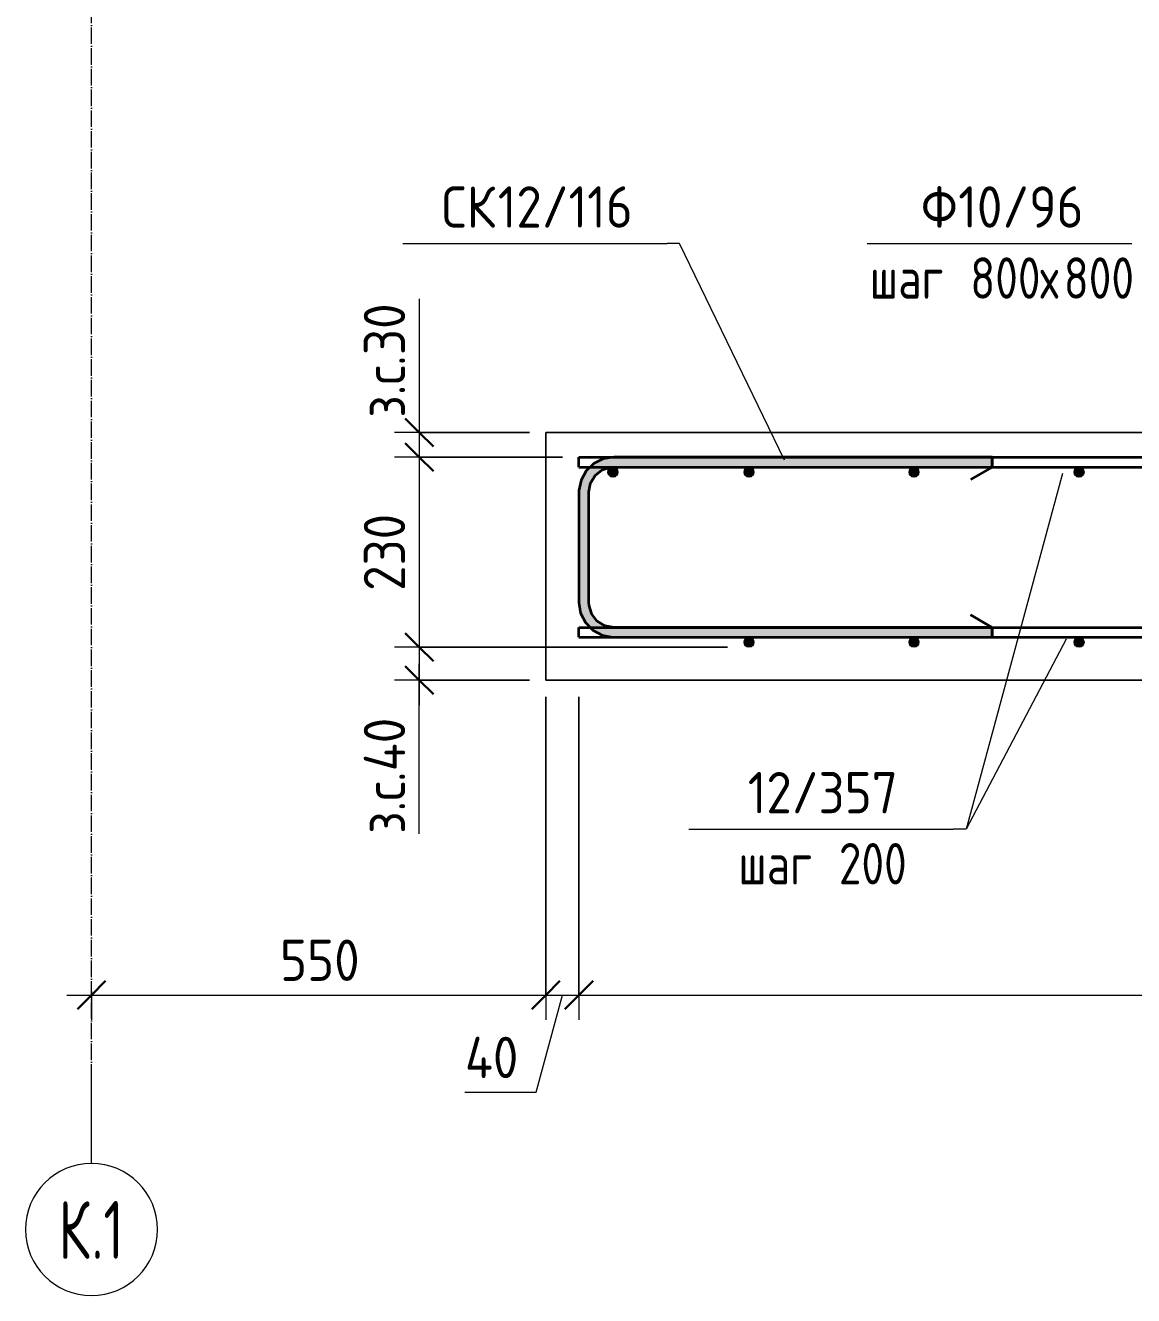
# Model space of a CAD drawing. Header units: millimetres. Extents: x 40349 to 61836, y -34600 to -479.
# Drawn here: x 46027 to 47368, y -3765 to -2227 of the extents above; entities that cross this region are included whole.
import ezdxf

# ---------------------------------------------------------------- set-up
doc = ezdxf.new("R2010")
doc.units = ezdxf.units.MM
doc.linetypes.add('02 Штрихпунктирная _20 мм_', pattern=[25, 20, -2.5, 0, -2.5])
for name, color, linetype, lineweight in [('AA_Dim', 7, 'Continuous', 9), ('AA_Dim-20', 7, 'Continuous', 9), ('AA_Vinoska', 7, 'Continuous', 9), ('KR_Armatura', 7, 'Continuous', 20), ('KR_Armatura_Tonkie', 7, 'Continuous', 20), ('KR_Fundament', 7, 'Continuous', 20), ('Оси', 7, 'Continuous', 9)]:
    doc.layers.add(name, color=color, linetype=linetype, lineweight=lineweight)
doc.styles.add('ISOCPEUR', font='isocpeur.TTF', dxfattribs={"width": 0.9, "height": 50})
doc.styles.add('ISOCPEUR_1', font='isocpeur.TTF', dxfattribs={"width": 0.8, "height": 50})
doc.styles.add('ISOCPEUR_2', font='isocpeur.TTF', dxfattribs={"width": 0.7, "height": 70})
doc.dimstyles.new('00_Точн_3_знака__прозр_', dxfattribs={"dimscale": 304.8, "dimtxt": 50.137748, "dimasz": 0.111549, "dimexe": 0.098425, "dimexo": 0.065617, "dimgap": 0.006562, "dimtad": 1, "dimdec": 3, "dimrnd": 0.001, "dimdsep": 46, "dimtxsty": 'ISOCPEUR', "dimblk1": 'OBLIQUE', "dimblk2": 'OBLIQUE', "dimsah": 1, "dimcen": 0.09, "dimdle": 0.098425, "dimazin": 0, "dimtfac": 1, "dimtdec": 4, "dimtix": 1, "dimtmove": 1, "dimatfit": 3, "dimfxl": 1, "dimtvp": 1, "dimtolj": 1, "dimtzin": 0, "dimlwd": 18, "dimlwe": 18, "dimarcsym": 2})
doc.dimstyles.new('00_Точн_3_знака__прозр__1', dxfattribs={"dimscale": 304.8, "dimtxt": 50.137748, "dimasz": 0.111549, "dimexe": 0.098425, "dimexo": 0.065617, "dimgap": 0.006562, "dimtad": 1, "dimdec": 3, "dimrnd": 0.001, "dimdsep": 46, "dimtxsty": 'ISOCPEUR', "dimblk1": 'OBLIQUE', "dimblk2": 'OBLIQUE', "dimsah": 1, "dimcen": 0.09, "dimdle": 0.098425, "dimazin": 0, "dimtfac": 1, "dimtdec": 4, "dimtix": 1, "dimtmove": 0, "dimatfit": 3, "dimfxl": 1, "dimtvp": 1, "dimtolj": 1, "dimtzin": 0, "dimlwd": 18, "dimlwe": 18, "dimarcsym": 2})

# ---------------------------------------------------------------- blocks, each defined once
blk = doc.blocks.new('350_Стержень П торец СК-СГ _НесАрм_РабПлоск_ - 350_Стержень П торец СК-СГ _НесАрм_РабПлоск_-3803741-Разрез 2 Арм')
at = {"layer": 'KR_Armatura_Tonkie', "lineweight": 35}
for points in [[(31656.8, -2792), (31667, -2792), (31668.2, -2783.7), (31671, -2777), (31675.8, -2770.8), (31682, -2766), (31689.2, -2763), (31697, -2761.8), (31697, -2750), (31685.4, -2751.7), (31675.6, -2755.9), (31666.9, -2762.8), (31660.4, -2771.5), (31656.3, -2781.8), (31655.2, -2792), (31656.3, -2792)], [(31945.3, -2762), (32155, -2761.8), (32155, -2750), (31697, -2750.2), (31697, -2762), (31791.2, -2762)], [(31655.8, -2926), (31667, -2926), (31666.8, -2792), (31655, -2792), (31655.2, -2926)], [(31697, -2968), (31697, -2956), (31688.7, -2954.8), (31682, -2952), (31675.6, -2947), (31671, -2941), (31668, -2933.8), (31666.8, -2926), (31655, -2926), (31656.4, -2936.9), (31660.6, -2947), (31667.3, -2955.7), (31676, -2962.4), (31686.1, -2966.6), (31690.9, -2967.2)], [(32155, -2968), (32155, -2956), (31697, -2956.2), (31697, -2968), (31945.3, -2968)]]:
    blk.add_hatch(color=256, dxfattribs=at).paths.add_polyline_path(points)
for p, q in [((32155, -2750), (31697, -2750)), ((32155, -2762), (32155, -2750)), ((32155, -2750), (32155, -2762)), ((31697, -2762), (32155, -2762)), ((32155, -2762), (32129, -2777)), ((31655, -2792), (31655, -2926)), ((31667, -2926), (31667, -2792)), ((32155, -2956), (32129, -2941)), ((32155, -2956), (31697, -2956)), ((32155, -2956), (32155, -2968)), ((32155, -2968), (32155, -2956)), ((31697, -2968), (32155, -2968))]:
    blk.add_line(p, q, dxfattribs=at)
at = {"layer": 'KR_Armatura_Tonkie', "lineweight": 35, "flags": 128}
for points in [[(31697, -2750), (31684.3, -2752), (31672.8, -2757.7), (31663.6, -2766.6), (31657.5, -2777.9), (31655, -2790.5), (31655, -2792)], [(31667, -2792), (31669, -2781.3), (31674.6, -2772.1), (31683.1, -2765.4), (31693.5, -2762.2), (31697, -2762)], [(31655, -2926), (31657, -2938.7), (31662.7, -2950.2), (31671.6, -2959.4), (31682.9, -2965.5), (31695.5, -2968), (31697, -2968)], [(31697, -2956), (31686.3, -2954), (31677.1, -2948.4), (31670.4, -2939.9), (31667.2, -2929.5), (31667, -2926)]]:
    blk.add_lwpolyline(points, dxfattribs=at)
blk = doc.blocks.new('Ось сетки - d_4мм-2765513-Разрез 2 Арм')
at = {"layer": 'Оси'}
for start, end in [(0, 180), (0, 180), (180, 360), (180, 360)]:
    blk.add_arc((31065, -3684.8), 80, start, end, dxfattribs=at)
blk = doc.blocks.new('DIMBLOCK36-Разрез 2 Арм')
at = {"layer": 'AA_Dim-20', "lineweight": 18}
for p, q in [((46504, -2558.3), (46504, -2722.1)), ((46504, -2690), (46504, -2750)), ((46637.2, -2720), (46474, -2720)), ((46504, -2720), (46637.2, -2720)), ((46504, -2722.1), (46504, -2735)), ((46677.2, -2750), (46474, -2750)), ((46504, -2750), (46677.2, -2750))]:
    blk.add_line(p, q, dxfattribs=at)
at = {"layer": 'AA_Dim-20', "lineweight": 30}
for p, q in [((46504, -2720), (46487, -2703)), ((46504, -2720), (46521, -2737)), ((46504, -2750), (46487, -2733)), ((46504, -2750), (46521, -2767))]:
    blk.add_line(p, q, dxfattribs=at)
at = {"layer": 'AA_Dim-20', "color": 0, "lineweight": 18, "insert": (46436.8, -2702.1), "char_height": 50, "width": 172.55, "attachment_point": 1, "rotation": 90, "line_spacing_factor": 1.135194, "style": 'ISOCPEUR'}
blk.add_mtext('з.с.30', dxfattribs=at)
blk = doc.blocks.new('_Oblique')
at = {"color": 0, "linetype": 'ByBlock', "lineweight": -2}
blk.add_line((-0.5, -0.5), (0.5, 0.5), dxfattribs=at)
blk = doc.blocks.new('DIMBLOCK37-Разрез 2 Арм')
at = {"layer": 'AA_Dim-20', "lineweight": 30}
for p, q in [((46504, -2750), (46487, -2733)), ((46504, -2750), (46521, -2767)), ((46504, -2980), (46487, -2963)), ((46504, -2980), (46521, -2997))]:
    blk.add_line(p, q, dxfattribs=at)
at = {"layer": 'AA_Dim-20', "lineweight": 18}
for p, q in [((46677.2, -2750), (46474, -2750)), ((46504, -2750), (46504, -2980)), ((46504, -2750), (46677.2, -2750)), ((46877, -2980), (46474, -2980)), ((46504, -2980), (46877, -2980))]:
    blk.add_line(p, q, dxfattribs=at)
at = {"layer": 'AA_Dim-20', "color": 0, "lineweight": 18, "insert": (46436.8, -2911.8), "char_height": 50, "width": 112.384, "attachment_point": 1, "rotation": 90, "line_spacing_factor": 1.135194, "style": 'ISOCPEUR'}
blk.add_mtext('230', dxfattribs=at)
blk = doc.blocks.new('DIMBLOCK38-Разрез 2 Арм')
at = {"layer": 'AA_Dim-20', "lineweight": 30}
for p, q in [((46504, -2980), (46487, -2963)), ((46504, -2980), (46521, -2997)), ((46504, -3020), (46487, -3003)), ((46504, -3020), (46521, -3037))]:
    blk.add_line(p, q, dxfattribs=at)
at = {"layer": 'AA_Dim-20', "lineweight": 18}
for p, q in [((46877, -2980), (46474, -2980)), ((46504, -2980), (46504, -3050)), ((46504, -2980), (46877, -2980)), ((46504, -3038.3), (46504, -3000)), ((46637.2, -3020), (46474, -3020)), ((46504, -3020), (46637.2, -3020)), ((46504, -3205.8), (46504, -3038.3))]:
    blk.add_line(p, q, dxfattribs=at)
at = {"layer": 'AA_Dim-20', "color": 0, "lineweight": 18, "insert": (46436.8, -3205.8), "char_height": 50, "width": 177.09, "attachment_point": 1, "rotation": 90, "line_spacing_factor": 1.135194, "style": 'ISOCPEUR'}
blk.add_mtext('з.с.40', dxfattribs=at)
blk = doc.blocks.new('042_М_Арматуры - Диам длина поз _ Комментарий-2260297-Разрез 2 Арм')
at = {"layer": 'AA_Vinoska'}
blk.add_line((32596.7, -704), (32916.7, -704), dxfattribs=at)
blk = doc.blocks.new('DIMBLOCK49-Разрез 2 Арм')
at = {"layer": 'AA_Dim-20', "lineweight": 18}
for p, q in [((46657.2, -3040), (46657.2, -3431)), ((46657.2, -3401), (46657.2, -3040)), ((46107.2, -3396.9), (46107.2, -3431)), ((46107.2, -3401), (46107.2, -3396.9)), ((46077.2, -3401), (46657.2, -3401))]:
    blk.add_line(p, q, dxfattribs=at)
at = {"layer": 'AA_Dim-20', "lineweight": 30}
for p, q in [((46107.2, -3401), (46124.2, -3384)), ((46657.2, -3401), (46674.2, -3384)), ((46107.2, -3401), (46090.2, -3418)), ((46657.2, -3401), (46640.2, -3418))]:
    blk.add_line(p, q, dxfattribs=at)
at = {"layer": 'AA_Dim-20', "color": 0, "lineweight": 18, "insert": (46335.4, -3333.9), "char_height": 50, "width": 112.384, "attachment_point": 1, "line_spacing_factor": 1.135194, "style": 'ISOCPEUR'}
blk.add_mtext('550', dxfattribs=at)
blk = doc.blocks.new('DIMBLOCK50-Разрез 2 Арм')
at = {"layer": 'AA_Dim-20', "lineweight": 18}
for p, q in [((46657.2, -3040), (46657.2, -3431)), ((46657.2, -3401), (46657.2, -3040)), ((46697.2, -3040), (46697.2, -3431)), ((46697.2, -3401), (46697.2, -3040)), ((46645.4, -3518.6), (46677.2, -3401)), ((46657.2, -3401), (46697.2, -3401)), ((46559.2, -3518.6), (46645.4, -3518.6))]:
    blk.add_line(p, q, dxfattribs=at)
at = {"layer": 'AA_Dim-20', "lineweight": 30}
for p, q in [((46657.2, -3401), (46674.2, -3384)), ((46697.2, -3401), (46714.2, -3384)), ((46657.2, -3401), (46640.2, -3418)), ((46697.2, -3401), (46680.2, -3418))]:
    blk.add_line(p, q, dxfattribs=at)
at = {"layer": 'AA_Dim-20', "color": 0, "lineweight": 18, "insert": (46559.2, -3451.5), "char_height": 50, "width": 79.464, "attachment_point": 1, "line_spacing_factor": 1.135194, "style": 'ISOCPEUR'}
blk.add_mtext('40', dxfattribs=at)
blk = doc.blocks.new('DIMBLOCK51-Разрез 2 Арм')
at = {"layer": 'AA_Dim-20', "lineweight": 18}
for p, q in [((46697.2, -3040), (46697.2, -3431)), ((46697.2, -3401), (46697.2, -3040)), ((48267.2, -3040), (48267.2, -3431)), ((48267.2, -3401), (48267.2, -3040)), ((46697.2, -3401), (48267.2, -3401))]:
    blk.add_line(p, q, dxfattribs=at)
at = {"layer": 'AA_Dim-20', "lineweight": 30}
for p, q in [((46697.2, -3401), (46714.2, -3384)), ((48267.2, -3401), (48284.2, -3384)), ((46697.2, -3401), (46680.2, -3418)), ((48267.2, -3401), (48250.2, -3418))]:
    blk.add_line(p, q, dxfattribs=at)
at = {"layer": 'AA_Dim-20', "color": 0, "lineweight": 18, "insert": (47424.5, -3333.9), "char_height": 50, "width": 138.494, "attachment_point": 1, "line_spacing_factor": 1.135194, "style": 'ISOCPEUR'}
blk.add_mtext('1570', dxfattribs=at)

msp = doc.modelspace()

# ---------------------------------------------------------------- hatches: boundary and pattern name
at = {"layer": 'KR_Armatura'}
h = msp.add_hatch(color=256, dxfattribs=at)
edge = h.paths.add_edge_path()
edge.add_arc((46738.2372, -2768), 6, 0, 360)
for points in [[(46741.2372, -2773.1962), (46744.2372, -2768), (46741.2372, -2762.8038), (46735.2372, -2762.8038), (46732.2372, -2768), (46735.2372, -2773.1962)], [(46899.9872, -2773.1962), (46905.9872, -2773.1962), (46908.9872, -2768), (46905.9872, -2762.8038), (46899.9872, -2762.8038), (46896.9872, -2768)], [(47099.7372, -2773.1962), (47105.7372, -2773.1962), (47108.7372, -2768), (47105.7372, -2762.8038), (47099.7372, -2762.8038), (47096.7372, -2768)], [(47299.4872, -2773.1962), (47305.4872, -2773.1962), (47308.4872, -2768), (47305.4872, -2762.8038), (47299.4872, -2762.8038), (47296.4872, -2768)], [(46899.9872, -2979.1962), (46905.9872, -2979.1962), (46908.9872, -2974), (46905.9872, -2968.8038), (46899.9872, -2968.8038), (46896.9872, -2974)], [(47099.7372, -2979.1962), (47105.7372, -2979.1962), (47108.7372, -2974), (47105.7372, -2968.8038), (47099.7372, -2968.8038), (47096.7372, -2974)], [(47299.4872, -2979.1962), (47305.4872, -2979.1962), (47308.4872, -2974), (47305.4872, -2968.8038), (47299.4872, -2968.8038), (47296.4872, -2974)]]:
    msp.add_hatch(color=256, dxfattribs=at).paths.add_polyline_path(points)
h = msp.add_hatch(color=256, dxfattribs=at)
edge = h.paths.add_edge_path()
edge.add_arc((46902.9872, -2768), 6, 0, 360)
h = msp.add_hatch(color=256, dxfattribs=at)
edge = h.paths.add_edge_path()
edge.add_arc((47102.7372, -2768), 6, 0, 360)
h = msp.add_hatch(color=256, dxfattribs=at)
edge = h.paths.add_edge_path()
edge.add_arc((47302.4872, -2768), 6, 0, 360)
h = msp.add_hatch(color=256, dxfattribs=at)
edge = h.paths.add_edge_path()
edge.add_arc((46902.9872, -2974), 6, 0, 360)
h = msp.add_hatch(color=256, dxfattribs=at)
edge = h.paths.add_edge_path()
edge.add_arc((47102.7372, -2974), 6, 0, 360)
h = msp.add_hatch(color=256, dxfattribs=at)
edge = h.paths.add_edge_path()
edge.add_arc((47302.4872, -2974), 6, 0, 360)

# ---------------------------------------------------------------- linework, layer by layer
at = {"layer": 'AA_Vinoska'}
for p, q in [((46818.9886, -2491.1508), (46804.0197, -2491.1508)), ((46946.059, -2753.7487), (46818.9886, -2491.1508)), ((47282.6016, -2769.7588), (47165.7411, -3200.0531)), ((47287.0344, -2970.2719), (47166.0249, -3200.0531)), ((47165.7411, -3200.0531), (47149.9632, -3200.0531)), ((47166.0249, -3200.0531), (47149.9632, -3200.0531))]:
    msp.add_line(p, q, dxfattribs=at)
at = {"layer": 'KR_Armatura'}
for p, q in [((46735.2372, -2762.8038), (46732.2372, -2768)), ((46741.2372, -2762.8038), (46735.2372, -2762.8038)), ((46744.2372, -2768), (46741.2372, -2762.8038)), ((46899.9872, -2762.8038), (46896.9872, -2768)), ((46905.9872, -2762.8038), (46899.9872, -2762.8038)), ((46908.9872, -2768), (46905.9872, -2762.8038)), ((47099.7372, -2762.8038), (47096.7372, -2768)), ((47105.7372, -2762.8038), (47099.7372, -2762.8038)), ((47108.7372, -2768), (47105.7372, -2762.8038)), ((47299.4872, -2762.8038), (47296.4872, -2768)), ((47305.4872, -2762.8038), (47299.4872, -2762.8038)), ((47308.4872, -2768), (47305.4872, -2762.8038)), ((46732.2372, -2768), (46735.2372, -2773.1962)), ((46735.2372, -2773.1962), (46741.2372, -2773.1962)), ((46741.2372, -2773.1962), (46744.2372, -2768)), ((46896.9872, -2768), (46899.9872, -2773.1962)), ((46899.9872, -2773.1962), (46905.9872, -2773.1962)), ((46905.9872, -2773.1962), (46908.9872, -2768)), ((47096.7372, -2768), (47099.7372, -2773.1962)), ((47099.7372, -2773.1962), (47105.7372, -2773.1962)), ((47105.7372, -2773.1962), (47108.7372, -2768)), ((47296.4872, -2768), (47299.4872, -2773.1962)), ((47299.4872, -2773.1962), (47305.4872, -2773.1962)), ((47305.4872, -2773.1962), (47308.4872, -2768)), ((46899.9872, -2968.8038), (46896.9872, -2974)), ((46896.9872, -2974), (46899.9872, -2979.1962)), ((46905.9872, -2968.8038), (46899.9872, -2968.8038)), ((46899.9872, -2979.1962), (46905.9872, -2979.1962)), ((46908.9872, -2974), (46905.9872, -2968.8038)), ((46905.9872, -2979.1962), (46908.9872, -2974)), ((47099.7372, -2968.8038), (47096.7372, -2974)), ((47096.7372, -2974), (47099.7372, -2979.1962)), ((47105.7372, -2968.8038), (47099.7372, -2968.8038)), ((47099.7372, -2979.1962), (47105.7372, -2979.1962)), ((47108.7372, -2974), (47105.7372, -2968.8038)), ((47105.7372, -2979.1962), (47108.7372, -2974)), ((47299.4872, -2968.8038), (47296.4872, -2974)), ((47296.4872, -2974), (47299.4872, -2979.1962)), ((47305.4872, -2968.8038), (47299.4872, -2968.8038)), ((47299.4872, -2979.1962), (47305.4872, -2979.1962)), ((47308.4872, -2974), (47305.4872, -2968.8038)), ((47305.4872, -2979.1962), (47308.4872, -2974))]:
    msp.add_line(p, q, dxfattribs=at)
for centre in [(46738.2372, -2768), (46902.9872, -2768), (47102.7372, -2768), (47302.4872, -2768), (46902.9872, -2974), (47102.7372, -2974), (47302.4872, -2974)]:
    msp.add_circle(centre, 6, dxfattribs=at)
at = {"layer": 'KR_Armatura_Tonkie', "lineweight": 35}
for p, q in [((46697.2372, -2750), (48307.2372, -2750)), ((46697.2372, -2762), (46697.2372, -2750)), ((46697.2372, -2762), (48307.2372, -2762)), ((46697.2372, -2956), (48307.2372, -2956)), ((46697.2372, -2968), (46697.2372, -2956)), ((46697.2372, -2968), (48307.2372, -2968))]:
    msp.add_line(p, q, dxfattribs=at)
at = {"layer": 'KR_Fundament'}
for p, q in [((46657.2372, -3020), (46657.2372, -2720)), ((46657.2372, -2720), (48307.2372, -2720)), ((48307.2372, -2720), (46657.2372, -2720)), ((46657.2372, -2720), (46657.2372, -3020)), ((48307.2372, -3020), (46657.2372, -3020)), ((46657.2372, -3020), (48307.2372, -3020))]:
    msp.add_line(p, q, dxfattribs=at)
at = {"layer": 'Оси', "linetype": '02 Штрихпунктирная _20 мм_'}
msp.add_line((46107.2372, -3504.8), (46107.2372, -578.6571), dxfattribs=at)
at = {"layer": 'Оси'}
msp.add_line((46107.2372, -3604.8), (46107.2372, -3504.8), dxfattribs=at)

# ---------------------------------------------------------------- block references
at = {"layer": 'AA_Vinoska'}
for p in [(13887.3642, -1787.1709), (14449.4587, -1787.1709), (14233.3077, -2496.0731)]:
    msp.add_blockref('042_М_Арматуры - Диам длина поз _ Комментарий-2260297-Разрез 2 Арм', p, dxfattribs=at)
at = {"layer": 'KR_Armatura_Tonkie', "lineweight": 35}
msp.add_blockref('350_Стержень П торец СК-СГ _НесАрм_РабПлоск_ - 350_Стержень П торец СК-СГ _НесАрм_РабПлоск_-3803741-Разрез 2 Арм', (15042.2372, 0), dxfattribs=at)
at = {"layer": 'Оси'}
msp.add_blockref('Ось сетки - d_4мм-2765513-Разрез 2 Арм', (15042.2372, 0), dxfattribs=at)

# ---------------------------------------------------------------- texts
at = {"layer": 'AA_Vinoska', "char_height": 50, "attachment_point": 1}
for s, insert, width, style in [('СК', (46531.0825, -2422.1458), 82.253137, 'ISOCPEUR'), ('12/116', (46598.9481, -2422.1458), 199.139175, 'ISOCPEUR'), ('\\fISOCPEUR|b0|i0|c204|p34|;\\W.9;Ф', (47111.087, -2422.1458), 54.835425, 'ISOCPEUR'), ('10/96', (47156.3307, -2422.1458), 183.265762, 'ISOCPEUR'), (' 800', (47145.3353, -2508.1269), 133.4008, 'ISOCPEUR_1'), ('800', (47283.977, -2508.1269), 103.8987, 'ISOCPEUR_1'), ('шаг', (47049.027, -2508.1269), 116.7257, 'ISOCPEUR_1'), ('\\fISOCPEUR|b0|i0|c204|p34|;\\W.8;х', (47255.402, -2508.1269), 34.6329, 'ISOCPEUR_1'), ('12/357', (46901.506, -3131.0481), 222.227775, 'ISOCPEUR'), (' 200', (46986.3043, -3217.0292), 133.4008, 'ISOCPEUR_1'), ('шаг', (46889.996, -3217.0292), 116.7257, 'ISOCPEUR_1')]:
    msp.add_mtext(s, dxfattribs=dict(at, insert=insert, width=width, style=style))
at = {"layer": 'Оси', "char_height": 70, "width": 48.261587, "attachment_point": 1, "style": 'ISOCPEUR_2'}
for s, insert in [('\\fISOCPEUR|b0|i0|c204|p34|;\\W.7;К', (46067.381, -3650.3079)), ('.1', (46107.2008, -3650.3079))]:
    msp.add_mtext(s, dxfattribs=dict(at, insert=insert))

# ---------------------------------------------------------------- dimensions: what is measured, and where the dimension line sits
at = {"layer": 'AA_Dim', "lineweight": 18}
for base, p1, p2, override, picture, middle in [((46503.9857, -2750), (46657.2372, -2720), (46697.2372, -2750), {"dimpost": 'з.с.<>', "dimfxl": 50}, 'DIMBLOCK36-Разрез 2 Арм', (46470.1831, -2615.7933)), ((46503.9857, -3020), (46896.9872, -2980), (46657.2372, -3020), {"dimpost": 'з.с.<>', "dimfxl": 243.063906}, 'DIMBLOCK38-Разрез 2 Арм', (46470.1831, -3117.2838))]:
    dim = msp.add_linear_dim(base=base, p1=p1, p2=p2, angle=90, dimstyle='00_Точн_3_знака__прозр_', override=override, dxfattribs=at)
    dim.commit()
    dim.dimension.update_dxf_attribs({"geometry": picture, "text_midpoint": middle, "dimtype": 160, "text_rotation": 90})
dim = msp.add_linear_dim(base=(46503.9857, -2980), p1=(46697.2372, -2750), p2=(46896.9872, -2980), angle=90, dimstyle='00_Точн_3_знака__прозр__1', override={"dimpost": '<>', "dimfxl": 304.631027}, dxfattribs=at)
dim.commit()
dim.dimension.update_dxf_attribs({"geometry": 'DIMBLOCK37-Разрез 2 Арм', "text_midpoint": (46476.9857, -2865)})
for base, p1, p2, override, picture, middle in [((46657.2372, -3400.9874), (46107.2372, -3376.9458), (46657.2372, -3020), {"dimpost": '<>', "dimfxl": 655.675464}, 'DIMBLOCK49-Разрез 2 Арм', (46382.2372, -3373.9874)), ((48267.2372, -3400.9874), (46697.2372, -3020), (48267.2372, -3020), {"dimpost": '<>', "dimfxl": 1570}, 'DIMBLOCK51-Разрез 2 Арм', (47482.2372, -3373.9874))]:
    dim = msp.add_linear_dim(base=base, p1=p1, p2=p2, dimstyle='00_Точн_3_знака__прозр__1', override=override, dxfattribs=at)
    dim.commit()
    dim.dimension.update_dxf_attribs({"geometry": picture, "text_midpoint": middle})
dim = msp.add_linear_dim(base=(46697.2372, -3400.9874), p1=(46657.2372, -3020), p2=(46697.2372, -3020), dimstyle='00_Точн_3_знака__прозр_', override={"dimpost": '<>', "dimfxl": 40}, dxfattribs=at)
dim.commit()
dim.dimension.update_dxf_attribs({"geometry": 'DIMBLOCK50-Разрез 2 Арм', "text_midpoint": (46598.9186, -3484.8067), "dimtype": 160})

doc.saveas('drawing.dxf')
